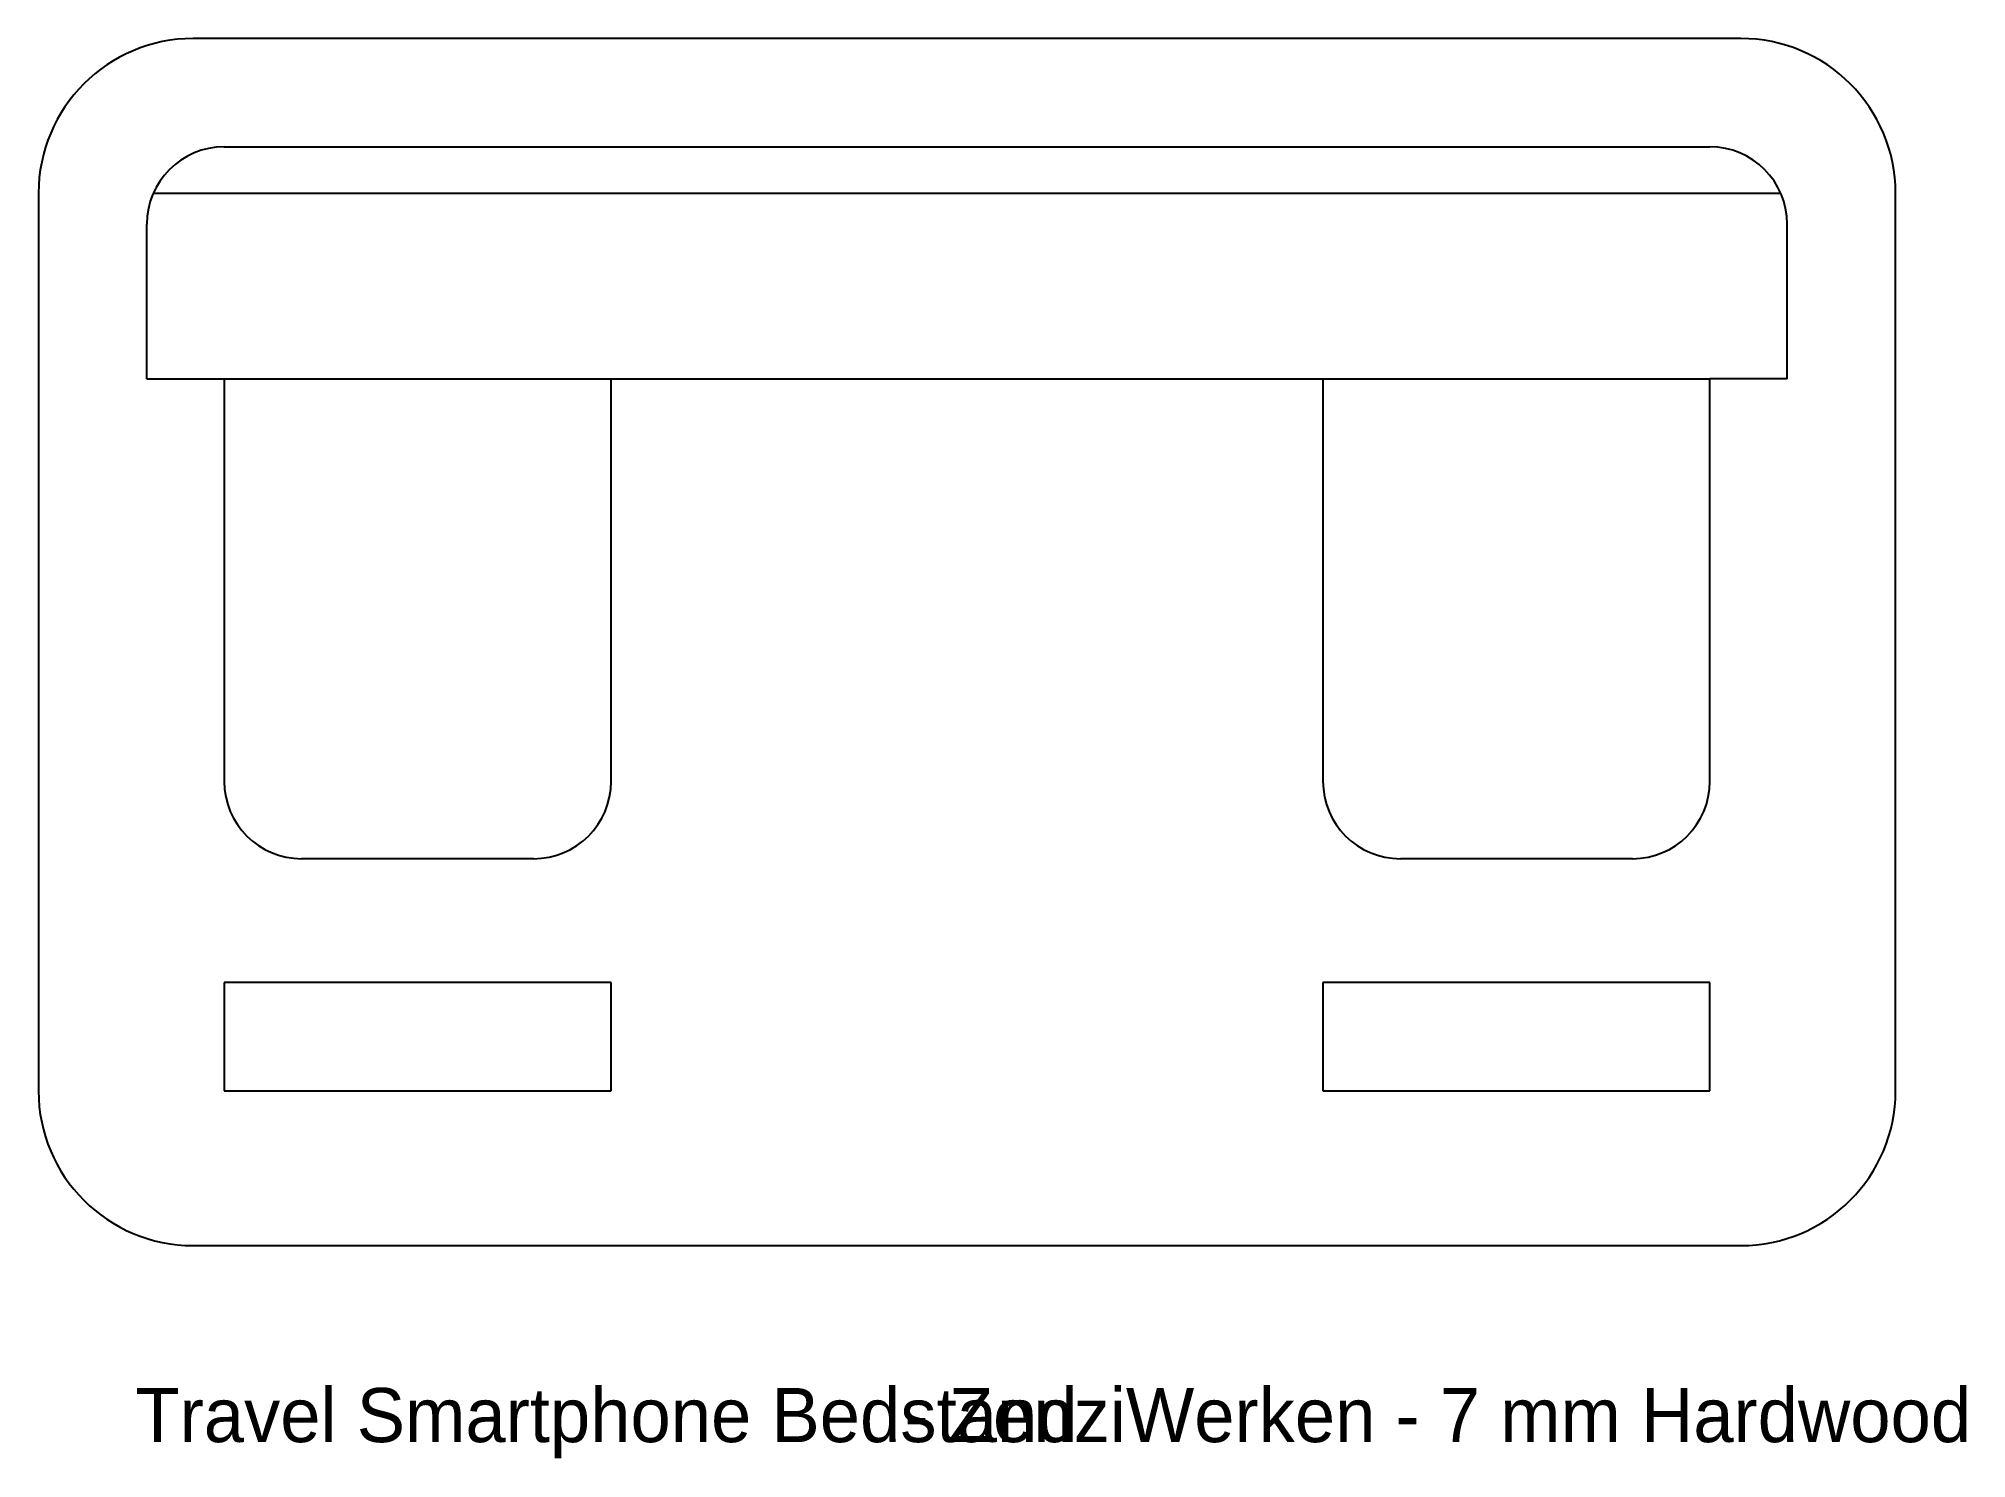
# Model space of a CAD drawing. Extents: x 236 to 361, y 166 to 258.
import ezdxf

# ---------------------------------------------------------------- set-up
doc = ezdxf.new("R2010")
doc.units = 0
doc.layers.get('0').update_dxf_attribs({"linetype": 'CONTINUOUS'})

# ---------------------------------------------------------------- blocks, each defined once
blk = doc.blocks.new('*X1')
at = {"color": 7, "linetype": 'CONTINUOUS'}
for s, p in [('Travel Smartphone Bedstand', (242.33, 166.83)), (' - ZenziWerken - 7 mm Hardwood', (290.73, 166.83))]:
    blk.add_text(s, height=3.5, dxfattribs=at).set_placement(p)

msp = doc.modelspace()

# ---------------------------------------------------------------- linework, layer by layer
at = {"color": 7, "linetype": 'CONTINUOUS'}
for p, q in [((346.07, 257.53), (246.07, 257.53)), ((248.07, 250.53), (344.07, 250.53)), ((236.07, 247.53), (236.07, 189.53)), ((243.49, 247.53), (348.65, 247.53)), ((356.07, 189.53), (356.07, 247.53)), ((243.07, 235.53), (243.07, 245.53)), ((349.07, 235.53), (349.07, 245.53)), ((243.07, 235.53), (248.07, 235.53)), ((248.07, 235.53), (248.07, 209.53)), ((248.07, 235.53), (273.07, 235.53)), ((273.07, 209.53), (273.07, 235.53)), ((273.07, 235.53), (319.07, 235.53)), ((319.07, 235.53), (319.07, 209.53)), ((319.07, 235.53), (344.07, 235.53)), ((344.07, 209.53), (344.07, 235.53)), ((349.07, 235.53), (344.07, 235.53)), ((268.07, 204.53), (253.07, 204.53)), ((339.07, 204.53), (324.07, 204.53)), ((248.07, 196.53), (248.07, 189.53)), ((273.07, 196.53), (248.07, 196.53)), ((273.07, 189.53), (273.07, 196.53)), ((344.07, 196.53), (319.07, 196.53)), ((319.07, 196.53), (319.07, 189.53)), ((344.07, 189.53), (344.07, 196.53)), ((248.07, 189.53), (273.07, 189.53)), ((319.07, 189.53), (344.07, 189.53)), ((246.07, 179.53), (346.07, 179.53))]:
    msp.add_line(p, q, dxfattribs=at)
for centre, radius, start, end in [((246.07, 247.53), 10, 90, 180), ((346.07, 247.53), 10, 0, 90), ((248.07, 245.53), 5, 90, 180), ((344.07, 245.53), 5, 0, 90), ((253.07, 209.53), 5, 180, 270), ((268.07, 209.53), 5, 270, 0), ((324.07, 209.53), 5, 180, 270), ((339.07, 209.53), 5, 270, 0), ((246.07, 189.53), 10, 180, 270), ((346.07, 189.53), 10, 270, 0)]:
    msp.add_arc(centre, radius, start, end, dxfattribs=at)

# ---------------------------------------------------------------- block references
msp.add_blockref('*X1', (0, 0))

doc.saveas('drawing.dxf')
